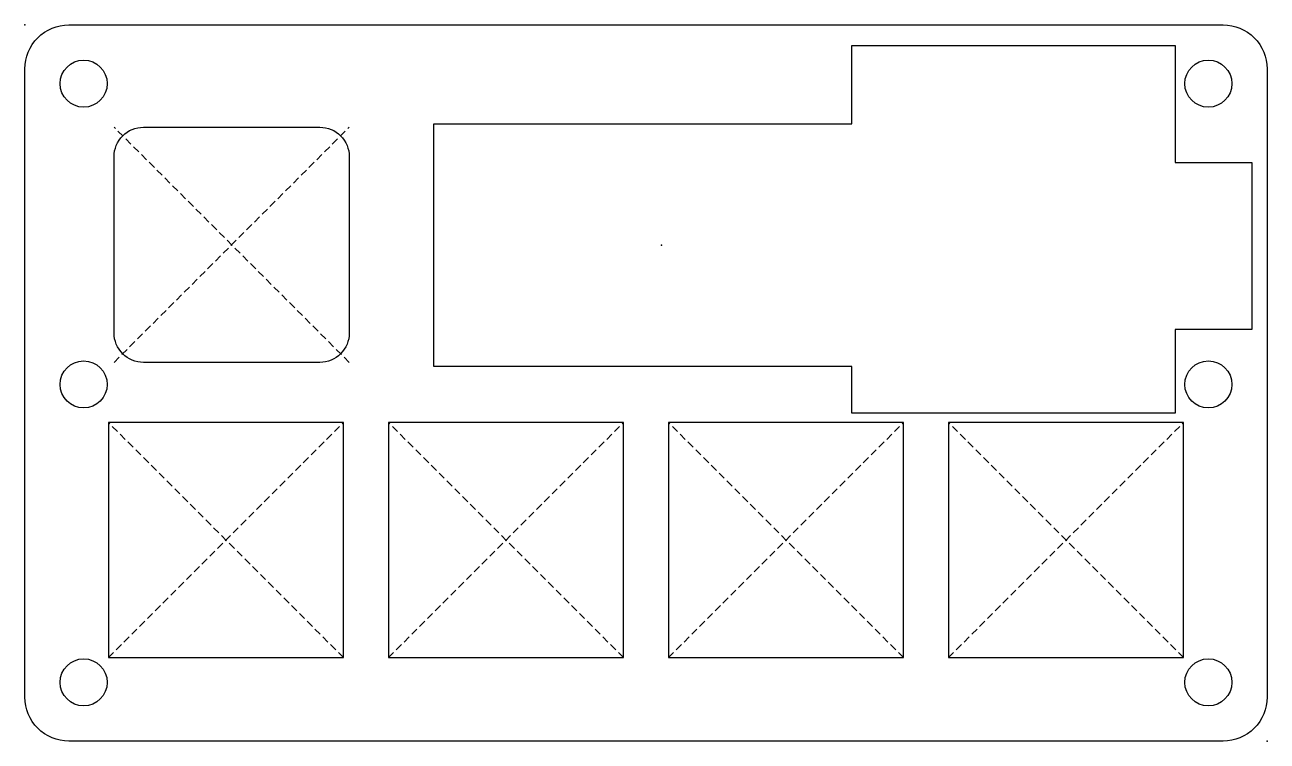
# Model space of a CAD drawing. Header units: millimetres. Extents: x -42.3 to 42.3, y -24.4 to 24.4.
import ezdxf

# ---------------------------------------------------------------- set-up
doc = ezdxf.new("R2010")
doc.units = ezdxf.units.MM
doc.linetypes.add('DASHED', pattern=[0.75, 0.5, -0.25])
doc.layers.get('0').update_dxf_attribs({"linetype": 'CONTINUOUS'})

msp = doc.modelspace()

# ---------------------------------------------------------------- linework, layer by layer
at = {"linetype": 'DASHED'}
for p, q in [((-20.19, 1.404), (-36.19, 17.404)), ((-36.19, 1.404), (-20.19, 17.404)), ((-36.575, -18.683), (-20.575, -2.683)), ((-20.575, -18.683), (-36.575, -2.683)), ((-17.525, -18.683), (-1.525, -2.683)), ((-1.525, -18.683), (-17.525, -2.683)), ((1.525, -18.683), (17.525, -2.683)), ((17.525, -18.683), (1.525, -2.683)), ((20.575, -18.683), (36.575, -2.683)), ((36.575, -18.683), (20.575, -2.683))]:
    msp.add_line(p, q, dxfattribs=at)
for points in [[(-39.26, 24.368), (39.26, 24.368, -0.414214), (42.26, 21.368), (42.26, -21.368, -0.414214), (39.26, -24.368), (-39.26, -24.368, -0.414214), (-42.26, -21.368), (-42.26, 21.368, -0.414214)], [(-22.19, 1.404), (-34.19, 1.404, -0.414214), (-36.19, 3.404), (-36.19, 15.404, -0.414214), (-34.19, 17.404), (-22.19, 17.404, -0.414214), (-20.19, 15.404), (-20.19, 3.404, -0.414214)]]:
    msp.add_lwpolyline(points, format="xyb", close=True)
for points in [[(14, 22.957), (36, 22.957), (36, 15), (41.21, 15), (41.21, 3.65), (36, 3.65), (36, -2.043), (14, -2.043), (14, 1.127), (-14.435, 1.127), (-14.435, 17.627), (14, 17.627)], [(-36.575, -18.683), (-20.575, -18.683), (-20.575, -2.683), (-36.575, -2.683)], [(-17.525, -18.683), (-1.525, -18.683), (-1.525, -2.683), (-17.525, -2.683)], [(1.525, -18.683), (17.525, -18.683), (17.525, -2.683), (1.525, -2.683)], [(20.575, -18.683), (36.575, -18.683), (36.575, -2.683), (20.575, -2.683)]]:
    msp.add_lwpolyline(points, close=True)
for centre in [(-38.26, 20.368), (38.26, 20.368), (-38.26, -0.1), (38.26, -0.1), (-38.26, -20.368), (38.26, -20.368)]:
    msp.add_circle(centre, 1.6)
for p in [(-42.26, 24.368), (-28.19, 9.404), (-28.19, 9.404), (-28.19, 9.404), (-28.19, 9.404), (1.065, 9.377), (-28.575, -10.683), (-28.575, -10.683), (-9.525, -10.683), (-9.525, -10.683), (9.525, -10.683), (9.525, -10.683), (28.575, -10.683), (28.575, -10.683), (42.26, -24.368)]:
    msp.add_point(p)

doc.saveas('drawing.dxf')
